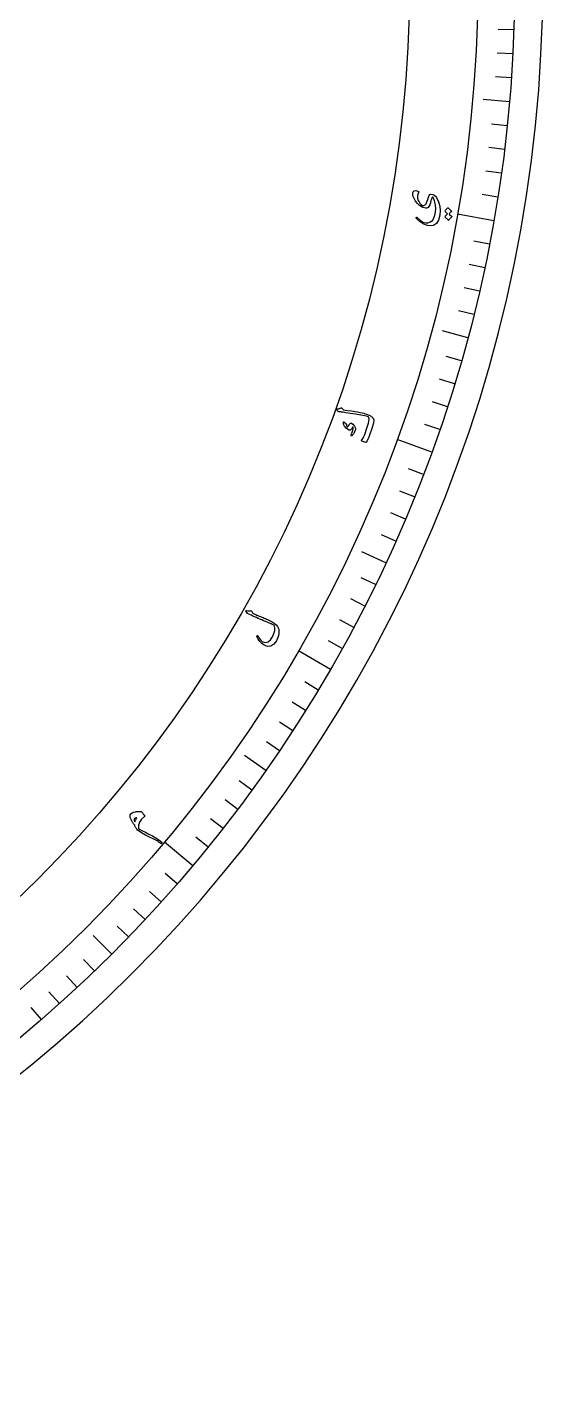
# Model space of a CAD drawing. Header units: millimetres. Extents: x -81 to 81, y -80 to 113.
# Drawn here: x 50.9 to 80.5, y -80.5 to -2.6 of the extents above; entities that cross this region are included whole.
import ezdxf

# ---------------------------------------------------------------- set-up
doc = ezdxf.new("R2010")
doc.units = ezdxf.units.MM
for name, color, linetype in [('CUT_OUTER', 1, 'Continuous'), ('ENGRAVE', 7, 'Continuous'), ('ENGRAVE_FINE', 8, 'Continuous'), ('TEXT', 5, 'Continuous')]:
    doc.layers.add(name, color=color, linetype=linetype)

msp = doc.modelspace()

# ---------------------------------------------------------------- linework, layer by layer
at = {"layer": 'CUT_OUTER'}
msp.add_arc((0, 0), 80.5, 180, 0, dxfattribs=at)
at = {"layer": 'ENGRAVE'}
for points in [[(78.5898, -6.8757), (77.0862, -6.7442)], [(77.6915, -13.6991), (75.6105, -13.3322)], [(76.2019, -20.4182), (74.7439, -20.0276)], [(74.1324, -26.982), (72.1467, -26.2592)], [(71.4986, -33.3404), (70.1307, -32.7025)], [(68.3207, -39.445), (66.4907, -38.3884)], [(64.6229, -45.2494), (63.3865, -44.3837)], [(60.4332, -50.7095), (58.8145, -49.3512)], [(55.7837, -55.7837), (54.7164, -54.7164)]]:
    msp.add_lwpolyline(points, dxfattribs=at)
for radius in [78.89, 78.89, 76.7769, 72.8525, 72.8525]:
    msp.add_circle((0, 0), radius, dxfattribs=at)
at = {"layer": 'ENGRAVE_FINE'}
for points in [[(78.8419, -2.7532), (77.9369, -2.7216)], [(78.7819, -4.1288), (77.8775, -4.0814)], [(78.6978, -5.5031), (77.7944, -5.4399)], [(78.4578, -8.2463), (77.5572, -8.1516)], [(78.302, -9.6143), (77.4031, -9.5039)], [(78.1222, -10.9794), (77.2254, -10.8533)], [(77.9187, -12.3411), (77.0243, -12.1994)], [(77.4406, -15.0529), (76.5516, -14.8801)], [(77.1661, -16.4022), (76.2802, -16.2139)], [(76.8681, -17.7464), (75.9856, -17.5427)], [(76.5466, -19.0852), (75.6679, -18.8661)], [(75.8339, -21.745), (74.9634, -21.4954)], [(75.4429, -23.0652), (74.5768, -22.8004)], [(75.0288, -24.3784), (74.1675, -24.0985)], [(74.592, -25.6841), (73.7357, -25.3892)], [(73.6502, -28.2716), (72.8047, -27.9471)], [(73.1455, -29.5527), (72.3059, -29.2135)], [(72.6186, -30.8248), (71.785, -30.4709)], [(72.0696, -32.0875), (71.2423, -31.7191)], [(70.9059, -34.5831), (70.0919, -34.1861)], [(70.2915, -35.8153), (69.4846, -35.4042)], [(69.6557, -37.0366), (68.8561, -36.6114)], [(68.9987, -38.2466), (68.2067, -37.8076)], [(67.6219, -40.6314), (66.8457, -40.1649)], [(66.9025, -41.8053), (66.1345, -41.3254)], [(66.1627, -42.9666), (65.4032, -42.4733)], [(65.4028, -44.1147), (64.652, -43.6083)], [(63.8234, -46.3704), (63.0907, -45.8381)], [(63.0044, -47.4772), (62.2811, -46.9322)], [(62.1662, -48.5695), (61.4525, -48.012)], [(61.309, -49.6471), (60.6052, -49.0772)], [(59.539, -51.7565), (58.8556, -51.1624)], [(58.6267, -52.7877), (57.9537, -52.1817)], [(57.6965, -53.8029), (57.0342, -53.1852)], [(56.7487, -54.8016), (56.0973, -54.1725)], [(54.8016, -56.7487), (54.1725, -56.0973)], [(53.8029, -57.6965), (53.1852, -57.0342)], [(52.7877, -58.6267), (52.1817, -57.9537)], [(51.7565, -59.539), (51.1624, -58.8556)]]:
    msp.add_lwpolyline(points, dxfattribs=at)
at = {"layer": 'TEXT'}
for points in [[(73.378, -12.0884), (73.3317, -12.1758), (73.3132, -12.2788), (73.3226, -12.3975), (73.3596, -12.532), (73.4016, -12.6207), (73.4565, -12.698), (73.5244, -12.7642), (73.6053, -12.819), (73.6221, -12.826), (73.6403, -12.8296), (73.6599, -12.8296), (73.6808, -12.8262), (73.7499, -12.7913), (73.8094, -12.7228), (73.859, -12.6206), (73.8986, -12.4849), (73.9361, -12.3506), (73.979, -12.2555), (74.0275, -12.1999), (74.0816, -12.1836), (74.1868, -12.1981), (74.2766, -12.2342), (74.3511, -12.2921), (74.4101, -12.3716), (74.5196, -12.612), (74.5876, -12.8607), (74.614, -13.1173), (74.5986, -13.3816), (74.5281, -13.6605), (74.4054, -13.8561), (74.2313, -13.9681), (74.0062, -13.9966), (73.889, -13.9786), (73.7657, -13.9378), (73.6364, -13.8743), (73.5009, -13.7884), (73.4639, -13.7605), (73.4285, -13.7323), (73.3946, -13.7038), (73.3623, -13.6751), (73.3313, -13.646), (73.3015, -13.6162), (73.273, -13.5857), (73.2456, -13.5545), (73.2349, -13.5385), (73.2318, -13.5254), (73.2363, -13.5152), (73.2483, -13.5078), (73.2622, -13.505), (73.2753, -13.5061), (73.2876, -13.5112), (73.2993, -13.5202), (73.467, -13.6728), (73.6248, -13.7745), (73.7729, -13.8249), (73.9115, -13.8237), (74.0681, -13.7653), (74.1905, -13.6592), (74.2785, -13.5053), (74.3318, -13.3038), (74.3577, -13.0381), (74.3455, -12.7928), (74.2955, -12.5683), (74.2078, -12.3647), (74.1996, -12.352), (74.1903, -12.3462), (74.1798, -12.3473), (74.1681, -12.3552), (74.143, -12.3909), (74.1159, -12.4555), (74.0869, -12.5491), (74.0557, -12.6717), (74.0186, -12.7954), (73.9728, -12.8867), (73.9186, -12.9457), (73.856, -12.9724), (73.7869, -12.9777), (73.7168, -12.9701), (73.6457, -12.9499), (73.5734, -12.9168), (73.4358, -12.8269), (73.3142, -12.7146), (73.2085, -12.5801), (73.1185, -12.4234), (73.0978, -12.3823), (73.0805, -12.343), (73.0666, -12.3053), (73.056, -12.2694), (73.0487, -12.2352), (73.0443, -12.203), (73.0429, -12.1728), (73.0445, -12.1446), (73.0726, -12.0378), (73.1315, -11.9791), (73.2211, -11.9685), (73.3414, -12.0061), (73.3725, -12.0248), (73.3889, -12.0447), (73.3908, -12.066), (73.378, -12.0884)], [(74.8946, -13.1789), (74.8916, -13.1746), (74.8904, -13.1691), (74.8908, -13.1624), (74.8929, -13.1545), (74.9085, -13.1276), (74.925, -13.1019), (74.9425, -13.0772), (74.9608, -13.0536), (74.9802, -13.0309), (75.001, -13.009), (75.0231, -12.988), (75.0465, -12.9676), (75.0532, -12.9641), (75.0598, -12.9632), (75.0664, -12.9649), (75.0728, -12.9692), (75.2662, -13.1476), (75.2684, -13.1519), (75.2674, -13.1576), (75.2632, -13.1646), (75.2558, -13.1729), (75.2494, -13.1784), (75.2404, -13.1876), (75.2286, -13.2004), (75.2142, -13.217), (75.1968, -13.2373), (75.1764, -13.2617), (75.1528, -13.29), (75.1262, -13.3222), (75.2753, -13.4636), (75.2796, -13.4697), (75.2796, -13.4765), (75.2755, -13.4841), (75.2672, -13.4924), (75.26, -13.4996), (75.2491, -13.5111), (75.2344, -13.5268), (75.216, -13.5468), (75.1939, -13.5713), (75.1679, -13.6008), (75.138, -13.6353), (75.1042, -13.6747), (75.0991, -13.6785), (75.0944, -13.6797), (75.0902, -13.6784), (75.0865, -13.6745), (74.9035, -13.4935), (74.9006, -13.4892), (74.8994, -13.4837), (74.8998, -13.477), (74.902, -13.4691), (74.9142, -13.4461), (74.9275, -13.424), (74.9419, -13.4029), (74.9574, -13.3827), (74.9738, -13.3634), (74.9911, -13.345), (75.009, -13.3274), (75.0278, -13.3108)], [(68.6896, -24.5067), (68.7243, -24.5021), (68.7577, -24.4963), (68.7899, -24.4892), (68.8207, -24.481), (68.8503, -24.4713), (68.8787, -24.46), (68.9059, -24.4472), (68.9319, -24.4328), (68.9452, -24.4285), (68.9583, -24.4301), (68.9713, -24.4377), (68.984, -24.4513), (69.0491, -24.5289), (69.0563, -24.5367), (69.0626, -24.5428), (69.0681, -24.547), (69.0726, -24.5494), (69.3106, -24.584), (69.5252, -24.6165), (69.7164, -24.6469), (69.8842, -24.6754), (70.0283, -24.7021), (70.1485, -24.7273), (70.2448, -24.7508), (70.3171, -24.7728), (70.4515, -24.8202), (70.4933, -24.8376), (70.5345, -24.8571), (70.5751, -24.8788), (70.6152, -24.9026), (70.6546, -24.9287), (70.6934, -24.9573), (70.7315, -24.9883), (70.7689, -25.0219), (70.8044, -25.128), (70.7832, -25.3267), (70.7045, -25.6178), (70.5671, -26.0007), (70.5189, -26.1184), (70.4712, -26.2261), (70.4239, -26.3237), (70.3771, -26.4113), (70.3704, -26.4184), (70.3629, -26.4224), (70.3546, -26.4234), (70.3454, -26.4213), (70.3028, -26.4081), (70.2641, -26.3958), (70.2294, -26.3844), (70.1986, -26.3739), (70.1714, -26.3642), (70.1474, -26.3551), (70.1267, -26.3466), (70.1092, -26.3388), (70.0996, -26.3339), (70.0954, -26.3282), (70.0964, -26.3217), (70.1028, -26.3146), (70.146, -26.2579), (70.1909, -26.1809), (70.2374, -26.0834), (70.2856, -25.9654), (70.4163, -25.6083), (70.5005, -25.3224), (70.539, -25.1083), (70.5326, -24.9662), (70.4491, -24.9368), (70.2914, -24.9001), (70.0597, -24.8558), (69.7539, -24.8037), (69.447, -24.7535), (69.2147, -24.7161), (69.0568, -24.6917), (68.9733, -24.6806), (68.9503, -24.6782), (68.9287, -24.676), (68.9086, -24.6739), (68.8899, -24.672), (68.873, -24.6703), (68.8579, -24.6688), (68.8446, -24.6676), (68.8331, -24.6668), (68.8087, -24.6633), (68.7867, -24.6562), (68.7672, -24.6454), (68.7502, -24.631), (68.6643, -24.5429), (68.6588, -24.5362), (68.6558, -24.53), (68.6553, -24.5244), (68.6573, -24.5193), (68.6632, -24.5142), (68.6705, -24.5104), (68.6793, -24.5079), (68.6896, -24.5067)], [(69.0638, -25.2515), (69.0663, -25.2467), (69.0699, -25.243), (69.0747, -25.2406), (69.0806, -25.2393), (69.0852, -25.2399), (69.09, -25.2412), (69.0948, -25.2434), (69.0997, -25.2463), (69.2238, -25.3558), (69.2359, -25.3681), (69.2445, -25.3795), (69.2496, -25.39), (69.2511, -25.3995), (69.2484, -25.437), (69.2506, -25.4705), (69.2577, -25.5001), (69.2698, -25.5258), (69.2783, -25.5332), (69.2907, -25.532), (69.3071, -25.5223), (69.3274, -25.5041), (69.3382, -25.4909), (69.3489, -25.4771), (69.3594, -25.4627), (69.3698, -25.4476), (69.3801, -25.4318), (69.3903, -25.4149), (69.4005, -25.3971), (69.4107, -25.3783), (69.4646, -25.3202), (69.5319, -25.3198), (69.6125, -25.3772), (69.7064, -25.4926), (69.7313, -25.5352), (69.7485, -25.5742), (69.7582, -25.6098), (69.7602, -25.6417), (69.7554, -25.6743), (69.7425, -25.717), (69.7217, -25.7699), (69.6927, -25.8329), (69.6772, -25.8647), (69.6613, -25.8945), (69.645, -25.9222), (69.6282, -25.9479), (69.6116, -25.9716), (69.5957, -25.9936), (69.5803, -26.014), (69.5656, -26.0326), (69.5534, -26.0429), (69.5415, -26.0491), (69.5301, -26.0511), (69.519, -26.0491), (69.5089, -26.0434), (69.5032, -26.0355), (69.5017, -26.0253), (69.5046, -26.0129), (69.5162, -25.9742), (69.53, -25.9305), (69.5459, -25.8819), (69.5641, -25.8283), (69.5979, -25.7283), (69.6204, -25.6489), (69.6318, -25.5899), (69.6322, -25.5516), (69.6305, -25.546), (69.6271, -25.542), (69.622, -25.5398), (69.615, -25.5391), (69.6102, -25.5401), (69.605, -25.5432), (69.5994, -25.5484), (69.5934, -25.5558), (69.5454, -25.6274), (69.5237, -25.6567), (69.5011, -25.6803), (69.4775, -25.6981), (69.4528, -25.7101), (69.4262, -25.7181), (69.4013, -25.7195), (69.3781, -25.7141), (69.3566, -25.7021), (69.2207, -25.5958), (69.1266, -25.4853), (69.0743, -25.3705), (69.0638, -25.2515)], [(63.4837, -36.1218), (63.4785, -36.113), (63.4761, -36.1043), (63.4766, -36.0957), (63.4801, -36.087), (63.4861, -36.0798), (63.4942, -36.0754), (63.5045, -36.0739), (63.5169, -36.0752), (63.588, -36.0851), (63.6521, -36.0889), (63.7092, -36.0866), (63.7592, -36.0783), (63.7762, -36.077), (63.7918, -36.0827), (63.8059, -36.0954), (63.8186, -36.1151), (63.8239, -36.1261), (63.829, -36.1366), (63.834, -36.1466), (63.8388, -36.1561), (63.8434, -36.1651), (63.8475, -36.1733), (63.8511, -36.1809), (63.8543, -36.1879), (63.8604, -36.2), (63.8694, -36.2113), (63.8814, -36.2218), (63.8964, -36.2315), (63.9418, -36.2533), (63.9917, -36.2765), (64.046, -36.3009), (64.1049, -36.3266), (64.1682, -36.3538), (64.2357, -36.3826), (64.3076, -36.413), (64.3838, -36.4449), (64.4605, -36.4758), (64.5322, -36.5053), (64.5991, -36.5335), (64.6611, -36.5603), (64.7184, -36.5858), (64.7714, -36.6098), (64.8199, -36.6323), (64.864, -36.6534), (64.9917, -36.7212), (65.1051, -36.7988), (65.204, -36.8864), (65.2885, -36.9839), (65.3299, -37.0559), (65.355, -37.1452), (65.3639, -37.252), (65.3564, -37.3763), (65.3358, -37.5039), (65.307, -37.6186), (65.27, -37.7201), (65.2249, -37.8085), (65.071, -38.006), (64.9013, -38.1123), (64.7164, -38.1276), (64.5165, -38.0521), (64.3879, -37.9615), (64.2764, -37.8481), (64.1819, -37.7121), (64.1044, -37.5537), (64.1008, -37.543), (64.1002, -37.5336), (64.1025, -37.5256), (64.1079, -37.5189), (64.1155, -37.5128), (64.1229, -37.5092), (64.1301, -37.508), (64.1372, -37.5092), (64.1467, -37.5127), (64.1549, -37.5179), (64.1616, -37.5247), (64.1669, -37.5333), (64.2455, -37.6563), (64.3177, -37.7519), (64.3838, -37.82), (64.4437, -37.8605), (64.6024, -37.8972), (64.7492, -37.8612), (64.8841, -37.7523), (65.0066, -37.5704), (65.0866, -37.3889), (65.1271, -37.2191), (65.1283, -37.0611), (65.0902, -36.9151), (65.0449, -36.892), (64.9913, -36.8661), (64.9295, -36.8375), (64.8595, -36.806), (64.781, -36.7718), (64.6938, -36.7349), (64.5979, -36.6953), (64.4932, -36.6529), (64.3859, -36.6081), (64.2806, -36.5636), (64.1772, -36.5192), (64.0757, -36.4751), (63.9763, -36.4311), (63.8791, -36.3871), (63.7839, -36.3429), (63.6909, -36.2988), (63.5993, -36.2597), (63.5898, -36.2537), (63.5814, -36.2471), (63.5742, -36.2399), (63.5682, -36.2321)], [(57.1002, -48.377), (57.0699, -48.3409), (57.0405, -48.304), (57.0121, -48.2663), (56.9846, -48.2277), (56.9586, -48.1882), (56.9346, -48.1478), (56.9126, -48.1064), (56.8925, -48.0641), (56.861, -47.9816), (56.8435, -47.9091), (56.8399, -47.8464), (56.8503, -47.7937), (56.8868, -47.7308), (56.9487, -47.6799), (57.0361, -47.6408), (57.1491, -47.6134), (57.1826, -47.6078), (57.2162, -47.6033), (57.2499, -47.5997), (57.2837, -47.5972), (57.3177, -47.5955), (57.3521, -47.5945), (57.3868, -47.5943), (57.4218, -47.5948), (57.4411, -47.5962), (57.4579, -47.6002), (57.4721, -47.6067), (57.4836, -47.6158), (57.5231, -47.6612), (57.5581, -47.7021), (57.5886, -47.7383), (57.6147, -47.7698), (57.6361, -47.7963), (57.6524, -47.8172), (57.6637, -47.8325), (57.67, -47.8422), (57.6749, -47.8574), (57.6742, -47.8713), (57.668, -47.8839), (57.6562, -47.8952), (57.4872, -48.0487), (57.3752, -48.2112), (57.3202, -48.3832), (57.3221, -48.565), (57.3269, -48.5818), (57.3343, -48.5955), (57.3444, -48.6062), (57.357, -48.6138), (57.5399, -48.701), (57.7277, -48.7948), (57.9203, -48.8953), (58.1177, -49.0023), (58.3772, -49.1536), (58.5539, -49.2746), (58.6474, -49.3655), (58.6579, -49.4265), (58.6446, -49.4366), (58.6257, -49.4375), (58.6013, -49.4293), (58.5712, -49.412), (58.512, -49.3716), (58.449, -49.3313), (58.382, -49.2912), (58.3112, -49.2511), (58.2369, -49.2109), (58.1594, -49.1704), (58.0789, -49.1297), (57.9952, -49.0888), (57.715, -48.9508), (57.4994, -48.8337), (57.3483, -48.7378), (57.2615, -48.6633), (57.2264, -48.6226), (57.1958, -48.583), (57.1696, -48.5446), (57.1479, -48.5074), (57.1303, -48.4717), (57.1165, -48.4381), (57.1065, -48.4066), (57.1002, -48.377)], [(57.1158, -48.1918), (57.1246, -48.1641), (57.135, -48.1357), (57.1471, -48.1069), (57.1608, -48.0775), (57.1759, -48.0478), (57.1925, -48.0177), (57.2104, -47.9875), (57.2297, -47.9569), (57.168, -47.9708), (57.121, -47.9881), (57.0888, -48.0087), (57.0712, -48.0326), (57.0618, -48.0707), (57.066, -48.1099), (57.084, -48.1503), (57.1158, -48.1918)]]:
    msp.add_lwpolyline(points, close=True, dxfattribs=at)

doc.saveas('drawing.dxf')
